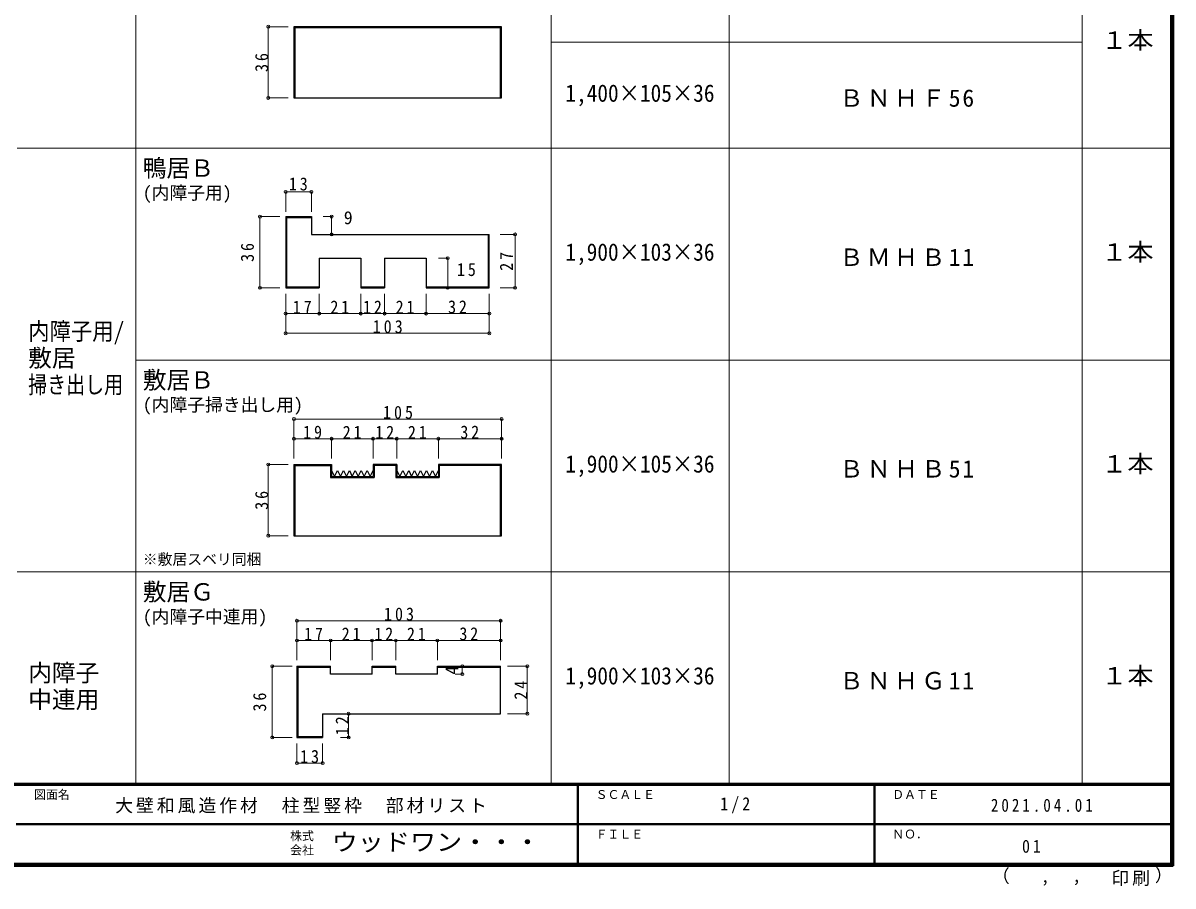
# Model space of a CAD drawing. Units: millimetres at full size, sheet at 1:3. Extents: x -600 to 570, y -431 to 418.
# Drawn here: x -12 to 570, y -431 to 6 of the extents above; entities that cross this region are included whole.
import ezdxf
from ezdxf.enums import TextEntityAlignment as Align

# ---------------------------------------------------------------- set-up
doc = ezdxf.new("R2010")
doc.units = ezdxf.units.MM
doc.header["$LTSCALE"] = 3
doc.header["$PDMODE"] = 32
doc.header["$PDSIZE"] = 1.5
for name, color, linetype, lineweight in [('0-0', 4, 'Continuous', 9), ('0-4', 3, 'Continuous', 25), ('0-B', 7, 'Continuous', 9), ('F-1', 6, 'Continuous', 40), ('F-A', 7, 'Continuous', 18)]:
    doc.layers.add(name, color=color, linetype=linetype, lineweight=lineweight)
doc.styles.add('ＭＳ ゴシック', font='')
doc.styles.get('ＭＳ ゴシック').set_extended_font_data('MS Gothic')

msp = doc.modelspace()

# ---------------------------------------------------------------- linework, layer by layer
at = {"layer": '0-0'}
for p, q in [((112.441, 3.826), (112.441, -32.174)), ((112.441, 3.826), (122.441, 3.826)), ((112.441, -32.174), (122.441, -32.174)), ((144.465, -92.223), (140.264, -92.223)), ((203.206, -113.223), (198.558, -113.223)), ((125.441, -194.556), (230.441, -194.556)), ((125.441, -194.556), (125.441, -204.556)), ((230.441, -194.556), (230.441, -204.556)), ((112.441, -217.556), (112.441, -253.556)), ((112.441, -217.556), (122.441, -217.556)), ((112.441, -253.556), (122.441, -253.556))]:
    msp.add_line(p, q, dxfattribs=at)
at = {"layer": '0-0', "color": 7}
for p in [(112.441, 3.826), (112.441, -32.174), (125.441, -194.556), (230.441, -194.556), (112.441, -217.556), (112.441, -253.556)]:
    msp.add_point(p, dxfattribs=at)
at = {"layer": '0-4'}
for p, q in [((230.441, 3.826), (125.441, 3.826)), ((230.441, 3.326), (125.441, 3.326)), ((125.941, 3.826), (125.941, -32.174)), ((229.941, -32.174), (229.941, 3.826)), ((121.23, -92.223), (121.23, -128.223)), ((121.23, -92.723), (134.23, -92.723)), ((121.73, -92.223), (121.73, -128.223)), ((223.73, -128.223), (223.73, -101.223)), ((224.23, -128.223), (224.23, -101.223)), ((138.23, -113.223), (159.23, -113.223)), ((138.23, -113.223), (138.23, -128.223)), ((159.23, -113.223), (159.23, -128.223)), ((171.23, -113.223), (171.23, -128.223)), ((171.23, -113.223), (192.23, -113.223)), ((192.23, -113.223), (192.23, -128.223)), ((121.23, -127.723), (138.23, -127.723)), ((159.23, -127.723), (171.23, -127.723)), ((192.23, -127.723), (224.23, -127.723)), ((121.23, -128.223), (138.23, -128.223)), ((159.23, -128.223), (171.23, -128.223)), ((192.23, -128.223), (224.23, -128.223)), ((125.441, -217.556), (144.441, -217.556)), ((125.441, -218.056), (144.441, -218.056)), ((125.941, -217.556), (125.941, -253.556)), ((144.441, -217.556), (144.441, -223.556)), ((165.441, -217.556), (165.441, -223.556)), ((177.441, -217.556), (165.441, -217.556)), ((177.441, -218.056), (165.441, -218.056)), ((177.441, -217.556), (177.441, -223.556)), ((230.441, -217.556), (198.441, -217.556)), ((198.441, -217.556), (198.441, -223.556)), ((230.441, -218.056), (198.441, -218.056)), ((229.941, -253.556), (229.941, -217.556)), ((144.441, -223.556), (165.441, -223.556)), ((177.441, -223.556), (198.441, -223.556)), ((126.941, -319.556), (126.941, -355.556)), ((126.941, -319.556), (143.941, -319.556)), ((127.441, -319.556), (127.441, -355.556)), ((143.941, -323.556), (143.941, -319.556)), ((176.941, -323.556), (176.941, -319.556)), ((197.941, -323.556), (197.941, -319.556)), ((197.941, -319.556), (229.941, -319.556)), ((126.941, -320.056), (143.941, -320.056)), ((164.941, -323.556), (143.941, -323.556)), ((164.941, -320.056), (176.941, -320.056)), ((197.941, -323.556), (176.941, -323.556)), ((197.941, -320.056), (229.941, -320.056)), ((139.941, -343.556), (139.941, -355.556)), ((126.941, -355.056), (139.941, -355.056)), ((126.941, -355.556), (139.941, -355.556))]:
    msp.add_line(p, q, dxfattribs=at)
for points in [[(125.441, 3.826), (125.441, -32.174), (230.441, -32.174), (230.441, 3.826)], [(121.23, -92.223), (134.23, -92.223), (134.23, -101.223), (224.23, -101.223)], [(125.441, -217.556), (125.441, -253.556), (230.441, -253.556), (230.441, -217.556)], [(139.941, -343.556), (229.941, -343.556), (229.941, -319.556)], [(164.941, -323.556), (164.941, -319.556), (176.941, -319.556)]]:
    msp.add_lwpolyline(points, dxfattribs=at)
at = {"layer": '0-B', "color": 4}
for p, q in [((121.23, -79.723), (134.23, -79.723)), ((121.23, -79.723), (121.23, -89.723)), ((134.23, -79.723), (134.23, -89.723)), ((108.23, -92.223), (108.23, -128.223)), ((108.23, -92.223), (118.23, -92.223)), ((144.465, -92.223), (144.465, -101.223)), ((237.23, -101.223), (229.73, -101.223)), ((237.23, -101.223), (237.23, -128.223)), ((203.206, -113.223), (203.206, -128.223)), ((108.23, -128.223), (118.23, -128.223)), ((121.23, -151.223), (121.23, -131.223)), ((138.23, -141.223), (138.23, -131.223)), ((159.23, -141.223), (159.23, -131.223)), ((171.23, -141.223), (171.23, -131.223)), ((192.23, -141.223), (192.23, -131.223)), ((224.23, -151.223), (224.23, -131.223)), ((237.23, -128.223), (229.73, -128.223)), ((121.23, -141.223), (224.23, -141.223)), ((121.23, -151.223), (224.23, -151.223)), ((125.441, -204.556), (125.441, -214.556)), ((125.441, -204.556), (230.441, -204.556)), ((144.441, -204.556), (144.441, -214.556)), ((165.441, -204.556), (165.441, -214.556)), ((177.441, -204.556), (177.441, -214.556)), ((198.441, -204.556), (198.441, -214.556)), ((230.441, -204.556), (230.441, -214.556)), ((126.941, -296.556), (126.941, -316.556)), ((126.941, -296.556), (229.941, -296.556)), ((229.941, -296.556), (229.941, -316.556)), ((126.941, -306.556), (229.941, -306.556)), ((143.941, -306.556), (143.941, -316.556)), ((164.941, -306.556), (164.941, -316.556)), ((176.941, -306.556), (176.941, -316.556)), ((197.941, -306.556), (197.941, -316.556)), ((114.441, -319.556), (114.441, -355.556)), ((114.441, -319.556), (124.441, -319.556)), ((210.567, -319.556), (206.941, -319.556)), ((210.567, -319.556), (210.567, -323.556)), ((243.441, -319.556), (233.441, -319.556)), ((243.441, -319.556), (243.441, -343.556)), ((210.567, -323.556), (206.941, -323.556)), ((153.06, -343.556), (148.941, -343.556)), ((153.06, -343.556), (153.06, -355.556)), ((243.441, -343.556), (233.441, -343.556)), ((114.441, -355.556), (124.441, -355.556)), ((126.941, -368.556), (126.941, -358.556)), ((139.941, -368.556), (139.941, -358.556)), ((153.06, -355.556), (148.941, -355.556)), ((126.941, -368.556), (139.941, -368.556))]:
    msp.add_line(p, q, dxfattribs=at)
at = {"layer": '0-B', "color": 3, "lineweight": 25}
for p, q in [((143.941, -217.556), (143.941, -224.056)), ((144.441, -220.556), (145.941, -223.556)), ((148.941, -223.556), (150.441, -220.556)), ((150.441, -220.556), (151.941, -223.556)), ((151.941, -223.556), (153.441, -220.556)), ((153.441, -220.556), (154.941, -223.556)), ((154.941, -223.556), (156.441, -220.556)), ((156.441, -220.556), (157.941, -223.556)), ((157.941, -223.556), (159.441, -220.556)), ((159.441, -220.556), (160.941, -223.556)), ((160.941, -223.556), (162.441, -220.556)), ((162.441, -220.556), (163.941, -223.556)), ((163.941, -223.556), (165.441, -220.556)), ((165.941, -217.556), (165.941, -224.056)), ((176.941, -217.556), (176.941, -224.056)), ((177.441, -220.556), (178.941, -223.556)), ((181.941, -223.556), (183.441, -220.556)), ((183.441, -220.556), (184.941, -223.556)), ((184.941, -223.556), (186.441, -220.556)), ((186.441, -220.556), (187.941, -223.556)), ((187.941, -223.556), (189.441, -220.556)), ((189.441, -220.556), (190.941, -223.556)), ((190.941, -223.556), (192.441, -220.556)), ((192.441, -220.556), (193.941, -223.556)), ((193.941, -223.556), (195.441, -220.556)), ((195.441, -220.556), (196.941, -223.556)), ((196.941, -223.556), (198.441, -220.556)), ((198.941, -217.556), (198.941, -224.056)), ((143.941, -224.056), (165.941, -224.056)), ((176.941, -224.056), (198.941, -224.056))]:
    msp.add_line(p, q, dxfattribs=at)
for points in [[(145.941, -223.556), (147.441, -220.556), (148.941, -223.556)], [(178.941, -223.556), (180.441, -220.556), (181.941, -223.556)]]:
    msp.add_lwpolyline(points, dxfattribs=at)
at = {"layer": '0-B'}
for p in [(121.23, -79.723), (134.23, -79.723), (108.23, -92.223), (144.465, -92.223), (144.465, -101.223), (237.23, -101.223), (203.206, -113.223), (108.23, -128.223), (203.206, -128.223), (237.23, -128.223), (121.23, -141.223), (138.23, -141.223), (159.23, -141.223), (171.23, -141.223), (192.23, -141.223), (224.23, -141.223), (121.23, -151.223), (224.23, -151.223), (125.441, -204.556), (144.441, -204.556), (165.441, -204.556), (177.441, -204.556), (198.441, -204.556), (230.441, -204.556), (126.941, -296.556), (229.941, -296.556), (126.941, -306.556), (143.941, -306.556), (164.941, -306.556), (176.941, -306.556), (197.941, -306.556), (229.941, -306.556), (114.441, -319.556), (210.567, -319.556), (243.441, -319.556), (210.567, -323.556), (153.06, -343.556), (243.441, -343.556), (114.441, -355.556), (153.06, -355.556), (126.941, -368.556), (139.941, -368.556)]:
    msp.add_point(p, dxfattribs=at)
at = {"layer": 'F-1', "color": 7, "lineweight": 18}
for p, q in [((45.5, 417.5), (45.5, -379)), ((255.5, 417.5), (255.5, -379)), ((345.5, 417.5), (345.5, -379)), ((524, 417.505), (524, -379))]:
    msp.add_line(p, q, dxfattribs=at)
at = {"layer": 'F-1'}
for p, q in [((569, 417.5), (569, -420.5)), ((569.5, 417.5), (569.5, -420.5)), ((570, -379), (-600, -379)), ((570, -379.5), (-600, -379.5)), ((269, -379.5), (269, -419.5)), ((419, -379.5), (419, -419.5)), ((-15, -399.5), (569, -399.501)), ((570, -419.5), (-600, -419.5)), ((570, -420), (-600, -420)), ((570, -420.5), (-600, -420.5))]:
    msp.add_line(p, q, dxfattribs=at)
msp.add_lwpolyline([(-600, 417.5), (570, 417.5), (570, -420.5)], dxfattribs=at)
at = {"layer": 'F-A', "color": 4, "lineweight": 9}
msp.add_line((524, -4), (255.5, -4), dxfattribs=at)
at = {"layer": 'F-A'}
for p, q in [((569, -57.571), (-14.5, -57.571)), ((569, -164.714), (45.5, -164.714)), ((569, -271.857), (-14.5, -271.857))]:
    msp.add_line(p, q, dxfattribs=at)

# ---------------------------------------------------------------- texts
at = {"layer": '0-0', "color": 7, "char_height": 6.598, "attachment_point": 7, "rotation": 90, "style": 'ＭＳ ゴシック'}
for insert in [(112.441, -19.049), (112.441, -240.431)]:
    msp.add_mtext('\\T1.36;\\W0.9;36', dxfattribs=dict(at, insert=insert))
at = {"layer": '0-0', "color": 7, "insert": (170.441, -194.556), "char_height": 6.598, "attachment_point": 7, "style": 'ＭＳ ゴシック'}
msp.add_mtext('\\T1.38;\\W0.9;105', dxfattribs=at)
at = {"layer": '0-B', "style": 'ＭＳ ゴシック'}
msp.add_text('9', height=6.598, dxfattribs=at).set_placement((150.627, -98.028), align=Align.BOTTOM_LEFT)
msp.add_text('4', height=6.598, rotation=90, dxfattribs=at).set_placement((210.567, -323.806), align=Align.BOTTOM_LEFT)
at = {"layer": '0-B', "char_height": 6.598, "attachment_point": 7, "style": 'ＭＳ ゴシック'}
for s, insert in [('\\T1.36;\\W0.9;13', (122.855, -79.068)), ('\\T1.36;\\W0.9;15', (207.864, -122.348)), ('\\T1.36;\\W0.9;17', (124.855, -141.223)), ('\\T1.36;\\W0.9;21', (143.855, -141.223)), ('\\T1.36;\\W0.9;12', (160.355, -141.223)), ('\\T1.36;\\W0.9;21', (176.855, -141.223)), ('\\T1.36;\\W0.9;32', (203.355, -141.223)), ('\\T1.38;\\W0.9;103', (165.23, -151.223)), ('\\T1.36;\\W0.9;19', (130.066, -204.556)), ('\\T1.36;\\W0.9;21', (150.066, -204.556)), ('\\T1.36;\\W0.9;12', (166.566, -204.556)), ('\\T1.36;\\W0.9;21', (183.066, -204.556)), ('\\T1.36;\\W0.9;32', (209.566, -204.556)), ('\\T1.38;\\W0.9;103', (170.941, -296.556)), ('\\T1.36;\\W0.9;17', (130.566, -306.556)), ('\\T1.36;\\W0.9;21', (149.566, -306.556)), ('\\T1.36;\\W0.9;12', (166.066, -306.556)), ('\\T1.36;\\W0.9;21', (182.566, -306.556)), ('\\T1.36;\\W0.9;32', (209.066, -306.556)), ('\\T1.36;\\W0.9;13', (128.566, -368.556))]:
    msp.add_mtext(s, dxfattribs=dict(at, insert=insert))
at = {"layer": '0-B', "char_height": 6.598, "attachment_point": 7, "rotation": 90, "style": 'ＭＳ ゴシック'}
for s, insert in [('\\T1.36;\\W0.9;36', (105.23, -115.098)), ('\\T1.36;\\W0.9;27', (236.135, -119.598)), ('\\T1.36;\\W0.9;24', (243.441, -336.431)), ('\\T1.36;\\W0.9;36', (111.441, -342.431)), ('\\T1.36;\\W0.9;12', (153.06, -354.431))]:
    msp.add_mtext(s, dxfattribs=dict(at, insert=insert))
at = {"layer": 'F-A', "style": 'ＭＳ ゴシック'}
for s, width, p in [('１本', 1.1, (533.75, -10)), ('1,400×105×36', 0.9, (262.7, -36.786)), ('１本', 1.1, (533.75, -117.143)), ('1,900×103×36', 0.9, (262.7, -117.143)), ('内障子用/', 0.9, (-9, -157.214)), ('掃き出し用', 0.8, (-9, -184.214)), ('1,900×105×36', 0.9, (262.7, -224.286)), ('１本', 1.1, (533.75, -224.286)), ('１本', 1.1, (533.75, -331.429)), ('1,900×103×36', 0.9, (262.7, -331.429)), ('ウッドワン・・・', 1.1, (144.5, -415.5))]:
    msp.add_text(s, height=8.798, dxfattribs=dict(at, width=width)).set_placement(p, align=Align.BOTTOM_LEFT)
for s, height, p in [('鴨居Ｂ', 8.798, (48.958, -74.704)), ('(内障子用)', 6.598, (48.958, -85.469)), ('敷居', 8.798, (-9, -170.714)), ('敷居Ｂ', 8.798, (48.958, -181.847)), ('(内障子掃き出し用)', 6.598, (48.958, -192.612)), ('※敷居スベリ同梱', 5.499, (48.958, -269.858)), ('敷居Ｇ', 8.798, (48.958, -288.99)), ('(内障子中連用)', 6.598, (48.958, -299.755)), ('内障子', 8.798, (-9, -329.929)), ('中連用', 8.798, (-9, -343.429)), ('図面名', 4.399, (-6, -388)), ('ＳＣＡＬＥ', 4.399, (278, -388)), ('ＤＡＴＥ', 4.399, (428, -388)), ('株式', 4.399, (123.5, -408.9)), ('ＦＩＬＥ', 4.399, (278, -408)), ('ＮＯ．', 4.399, (428, -408)), ('会社', 4.399, (123.5, -416.1)), ('（', 6.598, (478.403, -430.831)), ('）', 6.598, (560.84, -430.413)), (',', 6.598, (503.128, -430.831)), (',', 6.598, (519.02, -430.553))]:
    msp.add_text(s, height=height, dxfattribs=at).set_placement(p, align=Align.BOTTOM_LEFT)
at = {"layer": 'F-A', "attachment_point": 7, "style": 'ＭＳ ゴシック'}
for s, insert, char_height in [('\\T1.15;ＢＮＨＦ56', (401.375, -36.786), 8.798), ('\\T1.15;ＢＭＨＢ11', (401.35, -117.143), 8.798), ('\\T1.15;ＢＮＨＢ51', (401.375, -224.286), 8.798), ('\\T1.15;ＢＮＨＧ11', (401.35, -331.429), 8.798), ('\\T1.17;大壁和風造作材\u3000柱型竪枠\u3000部材リスト', (35, -394), 6.598), ('\\T1.38;\\W0.9;1/2', (341, -394), 6.598), ('\\T1.39;\\W0.85;2021.04.01', (477.875, -393.25), 6.598), ('\\T1.36;\\W0.9;01', (493.625, -414), 6.598), ('\\T1.17;印刷', (538.815, -430.692), 6.598)]:
    msp.add_mtext(s, dxfattribs=dict(at, insert=insert, char_height=char_height))

doc.saveas('drawing.dxf')
